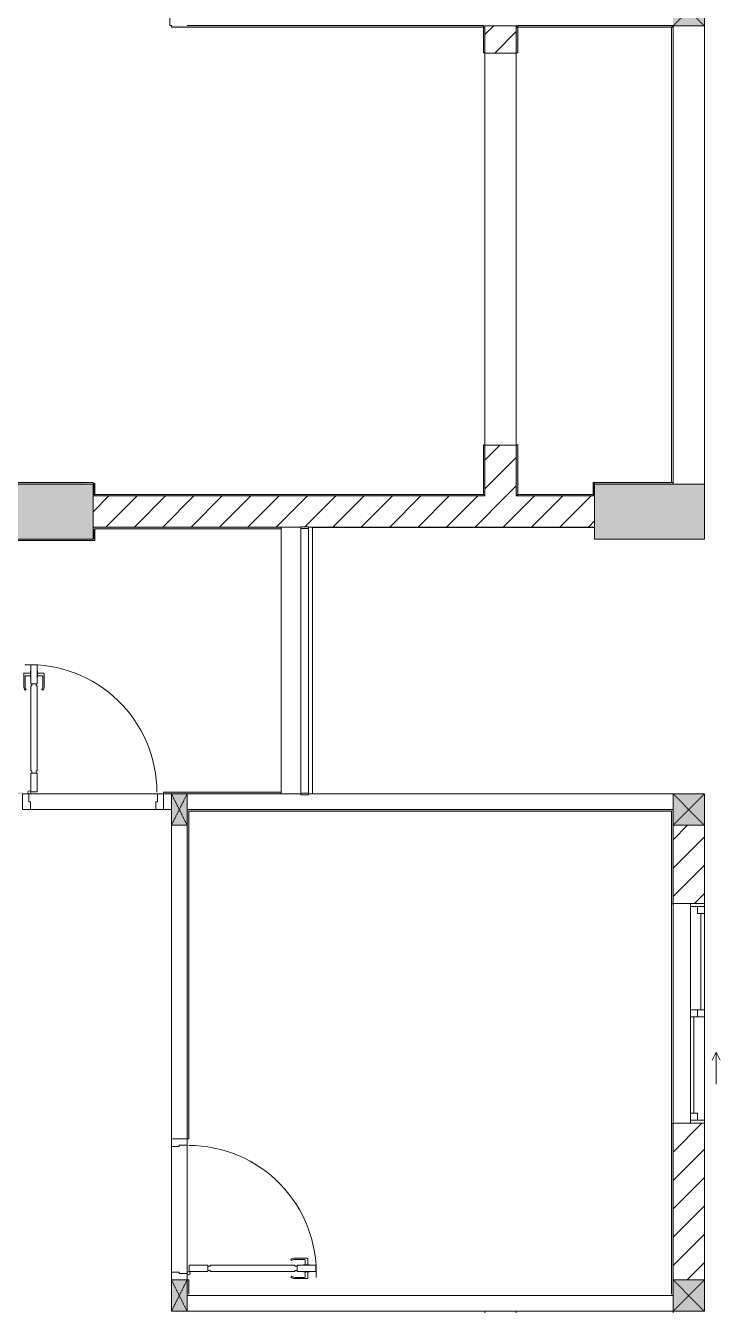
# Model space of a CAD drawing. Header units: millimetres. Extents: x 41758 to 237109, y 3795 to 78637.
# Drawn here: x 232678 to 237109, y 48437 to 56636 of the extents above; entities that cross this region are included whole.
import ezdxf

# ---------------------------------------------------------------- set-up
doc = ezdxf.new("R2010")
doc.units = ezdxf.units.MM
doc.linetypes.add('IMPORT-Dash _2_', pattern=[6, 3, -3])
for name, color, linetype, lineweight in [('A-DETL-GENF-7', 130, 'Continuous', 9), ('A-DOOR-2', 130, 'Continuous', 9), ('A-FLOR-1', 130, 'Continuous', 9), ('A-FLOR-HRAL-5', 130, 'Continuous', 9), ('A-GLAZ-3', 130, 'Continuous', 9), ('A-WALL-1', 130, 'Continuous', 9), ('A-WALL-PATT-3', 130, 'Continuous', 9), ('A_1404_dwg-1', 130, 'Continuous', 9), ('I-WALL', 130, 'Continuous', 9), ('I-WALL-1', 130, 'Continuous', 9), ('S-COLS-1', 130, 'Continuous', 9), ('S-COLS-2', 130, 'Continuous', 9), ('S-COLS-4', 130, 'Continuous', 9), ('S-COLS-7', 130, 'IMPORT-Dash _2_', 9), ('S-COLS-HDLN-1', 130, 'IMPORT-Dash _2_', 9)]:
    doc.layers.add(name, color=color, linetype=linetype, lineweight=lineweight)
pattern_1 = [(45, (0, 0), (-90.50967, 90.50967), [])]

# ---------------------------------------------------------------- blocks, each defined once
blk = doc.blocks.new('A_1404_dwg_NCV_TKTC_KET CAU_rvt-1-TKTC_MB HOÀN THIỆN SÀN TẦNG 3-4-4819833-KeyPlan-CH6')
at = {"layer": 'S-COLS-1'}
for points in [[(122852.6, 53361.9), (123352.6, 53361.9), (123352.6, 53711.9), (122052.6, 53711.9), (122052.6, 53361.9), (122752.6, 53361.9)], [(127252.6, 53361.9), (127252.6, 53711.9), (126552.6, 53711.9), (126552.6, 53361.9), (127052.6, 53361.9)]]:
    blk.add_hatch(color=256, dxfattribs=at).paths.add_polyline_path(points)
at = {"layer": 'A-FLOR-1'}
blk.add_line((124752.6, 53435.3), (126552.6, 53435.3), dxfattribs=at)
at = {"layer": 'S-COLS-2'}
blk.add_line((123352.6, 53436.9), (123352.6, 53636.9), dxfattribs=at)
at = {"layer": 'S-COLS-2', "flags": 128}
blk.add_lwpolyline([(126552.6, 53636.9), (126552.6, 53361.9), (127252.6, 53361.9), (127252.6, 53711.9), (127052.6, 53711.9)], dxfattribs=at)
blk = doc.blocks.new('A_1404_dwg_DOOR_CW_01 CANH MO-PANEL KINH - DIW_01-900x2200-CỬA GỖ VÂN LAMINATE-553375-TKTC_MB HOÀN THIỆN SÀN TẦNG 3-4-4819841-KeyPlan-CH6')
at = {"layer": 'A-DETL-GENF-7'}
for p, q in [((112539.6, 58872.9), (112619.1, 58872.9)), ((112513.8, 58864.8), (112518.3, 58858.2)), ((112602.1, 58864.9), (112539.6, 58864.9)), ((112606.1, 58829.9), (112606.1, 58860.9)), ((112623.1, 58829.9), (112623.1, 58868.9)), ((112513.8, 58751), (112518.3, 58757.6)), ((112602.1, 58750.9), (112539.6, 58750.9)), ((112539.6, 58742.9), (112619.1, 58742.9)), ((112606.1, 58785.9), (112606.1, 58754.9)), ((112623.1, 58785.9), (112623.1, 58746.9))]:
    blk.add_line(p, q, dxfattribs=at)
at = {"layer": 'A-DETL-GENF-7', "flags": 128}
for points in [[(111984.6, 58827.9), (111984.6, 58787.9), (111864.6, 58787.9), (111864.6, 58827.9)], [(111998.6, 58821.9), (111998.6, 58827.9), (112540.6, 58827.9), (112540.6, 58821.9), (112554.6, 58821.9), (112554.6, 58793.9), (112540.6, 58793.9), (112540.6, 58787.9), (111998.6, 58787.9), (111998.6, 58793.9), (111984.6, 58793.9), (111984.6, 58821.9)], [(112674.6, 58787.9), (112674.6, 58827.9), (112554.6, 58827.9), (112554.6, 58787.9)], [(112594.8, 58829.9), (112594.8, 58827.9), (112634.3, 58827.9), (112634.3, 58829.9)], [(112594.8, 58785.9), (112594.8, 58787.9), (112634.3, 58787.9), (112634.3, 58785.9)]]:
    blk.add_lwpolyline(points, close=True, dxfattribs=at)
at = {"layer": 'A-DETL-GENF-7'}
blk.add_circle((111862.6, 58777.9), 10, dxfattribs=at)
for centre, radius, start, end in [((111862.6, 58777.9), 814, 358, 90), ((112539.6, 58827.9), 45, 90, 125), ((112619.1, 58868.9), 4, 0, 90), ((112539.6, 58827.9), 37, 90, 125), ((112602.1, 58860.9), 4, 0, 90), ((112539.6, 58787.9), 45, 235, 270), ((112539.6, 58787.9), 37, 235, 270), ((112602.1, 58754.9), 4, 270, 0), ((112619.1, 58746.9), 4, 270, 0)]:
    blk.add_arc(centre, radius, start, end, dxfattribs=at)
at = {"layer": 'A-DOOR-2'}
blk.add_line((111852.6, 58777.9), (111852.6, 58802.9), dxfattribs=at)
at = {"layer": 'A-DOOR-2', "flags": 128}
for points in [[(111752.6, 59634.9), (111852.6, 59634.9), (111852.6, 59594.9), (111802.6, 59594.9), (111802.6, 59584.9), (111752.6, 59584.9)], [(111752.6, 58784.9), (111802.6, 58784.9), (111802.6, 58774.9), (111852.6, 58774.9), (111852.6, 58734.9), (111752.6, 58734.9)]]:
    blk.add_lwpolyline(points, close=True, dxfattribs=at)
blk = doc.blocks.new('A_1404_dwg_Railing - 50 x 10mm-901205-TKTC_MB HOÀN THIỆN SÀN TẦNG 3-4-4819863-KeyPlan-CH6')
at = {"layer": 'A-FLOR-HRAL-5', "flags": 128}
blk.add_lwpolyline([(107982.6, 24611.9), (107982.6, 24561.9), (107972.6, 24561.9), (107972.6, 24611.9)], close=True, dxfattribs=at)
blk = doc.blocks.new('A_1404_dwg_Railing - Railing-884429-TKTC_MB HOÀN THIỆN SÀN TẦNG 3-4-4819907-KeyPlan-CH6')
at = {"layer": 'A-FLOR-HRAL-5'}
for p, q in [((124677.6, 53430.3), (124677.6, 51741.5)), ((124727.6, 51741.5), (124727.6, 53430.3))]:
    blk.add_line(p, q, dxfattribs=at)
at = {"rotation": 90.00000000000074}
for p in [(149289.4, -54542.3), (149289.4, -56241.1)]:
    blk.add_blockref('A_1404_dwg_Railing - 50 x 10mm-901205-TKTC_MB HOÀN THIỆN SÀN TẦNG 3-4-4819863-KeyPlan-CH6', p, dxfattribs=at)
blk = doc.blocks.new('A_1404_dwg_G1_SOF - BO TRU - 100x200-746114-TKTC_MB HOÀN THIỆN SÀN TẦNG 3-4-4819846-KeyPlan-CH6')
at = {"layer": 'S-COLS-1'}
blk.add_hatch(color=256, dxfattribs=at).paths.add_polyline_path([(103252.6, 27736.9), (103250.9, 27836.9), (103052.6, 27836.9), (103052.6, 27736.9), (103250.9, 27736.9)])
at = {"layer": 'S-COLS-1', "flags": 128}
blk.add_lwpolyline([(103252.6, 27736.9), (103052.6, 27736.9), (103052.6, 27836.9), (103252.6, 27836.9)], close=True, dxfattribs=at)
at = {"layer": 'S-COLS-HDLN-1'}
for p, q in [((103252.6, 27836.9), (103052.6, 27736.9)), ((103252.6, 27736.9), (103052.6, 27836.9))]:
    blk.add_line(p, q, dxfattribs=at)
blk = doc.blocks.new('A_1404_dwg_DOOR_CW_01 CANH MO-PANEL KINH - DIG_01-900x2200-CỬA NHÔM KÍNH-901226-TKTC_MB HOÀN THIỆN SÀN TẦNG 3-4-4819905-KeyPlan-CH6')
at = {"layer": 'A-DETL-GENF-7'}
for p, q in [((37864.6, 26649.9), (37864.6, 26570.4)), ((37872.6, 26587.4), (37872.6, 26649.9)), ((37872.7, 26675.7), (37879.3, 26671.2)), ((37986.4, 26675.7), (37979.9, 26671.2)), ((37986.6, 26587.4), (37986.6, 26649.9)), ((37994.6, 26649.9), (37994.6, 26570.4)), ((37907.6, 26566.4), (37868.6, 26566.4)), ((37907.6, 26583.4), (37876.6, 26583.4)), ((37951.6, 26583.4), (37982.6, 26583.4)), ((37951.6, 26566.4), (37990.6, 26566.4))]:
    blk.add_line(p, q, dxfattribs=at)
at = {"layer": 'A-DETL-GENF-7', "flags": 128}
for points in [[(37909.6, 27204.9), (37949.6, 27204.9), (37949.6, 27324.9), (37909.6, 27324.9)], [(37915.6, 27190.9), (37909.6, 27190.9), (37909.6, 26648.9), (37915.6, 26648.9), (37915.6, 26634.9), (37943.6, 26634.9), (37943.6, 26648.9), (37949.6, 26648.9), (37949.6, 27190.9), (37943.6, 27190.9), (37943.6, 27204.9), (37915.6, 27204.9)], [(37907.6, 26594.7), (37909.6, 26594.7), (37909.6, 26555.2), (37907.6, 26555.2)], [(37949.6, 26514.9), (37909.6, 26514.9), (37909.6, 26634.9), (37949.6, 26634.9)], [(37951.6, 26594.7), (37949.6, 26594.7), (37949.6, 26555.2), (37951.6, 26555.2)]]:
    blk.add_lwpolyline(points, close=True, dxfattribs=at)
at = {"layer": 'A-DETL-GENF-7'}
blk.add_circle((37959.6, 27326.9), 10, dxfattribs=at)
for centre, radius, start, end in [((37959.6, 27326.9), 814, 180, 272), ((37909.6, 26649.9), 45, 145, 180), ((37909.6, 26649.9), 37, 145, 180), ((37949.6, 26649.9), 37, 0, 35), ((37949.6, 26649.9), 45, 0, 35), ((37868.6, 26570.4), 4, 180, 270), ((37876.6, 26587.4), 4, 180, 270), ((37982.6, 26587.4), 4, 270, 0), ((37990.6, 26570.4), 4, 270, 0)]:
    blk.add_arc(centre, radius, start, end, dxfattribs=at)
at = {"layer": 'A-DOOR-2'}
blk.add_line((37959.6, 27336.9), (37934.6, 27336.9), dxfattribs=at)
at = {"layer": 'A-DOOR-2', "flags": 128}
for points in [[(37152.6, 27436.9), (37102.6, 27436.9), (37102.6, 27336.9), (37142.6, 27336.9), (37142.6, 27386.9), (37152.6, 27386.9)], [(38002.6, 27436.9), (37952.6, 27436.9), (37952.6, 27386.9), (37962.6, 27386.9), (37962.6, 27336.9), (38002.6, 27336.9)]]:
    blk.add_lwpolyline(points, close=True, dxfattribs=at)
blk = doc.blocks.new('A_1404_dwg_Railing - Railing-965958-TKTC_MB HOÀN THIỆN SÀN TẦNG 3-4-4819927-KeyPlan-CH6')
at = {"layer": 'A-FLOR-HRAL-5'}
for p, q in [((127047.6, 56631.9), (127052.6, 56636.9)), ((127052.6, 56635.3), (127052.6, 56626.9)), ((126542.6, 53721.9), (126542.6, 53711.9)), ((126052.6, 53641.9), (126052.6, 53636.9)), ((126552.6, 53636.9), (126552.6, 53646.9))]:
    blk.add_line(p, q, dxfattribs=at)
at = {"layer": 'A-FLOR-HRAL-5', "flags": 128}
for points in [[(126062.6, 56626.9), (126052.6, 56636.9), (126052.6, 56626.9)], [(126552.6, 53721.9), (126542.6, 53721.9), (126552.6, 53711.9)], [(126057.6, 53641.9), (126052.6, 53636.9), (126062.6, 53636.9)], [(126542.6, 53636.9), (126552.6, 53636.9), (126542.6, 53646.9)]]:
    blk.add_lwpolyline(points, dxfattribs=at)
blk = doc.blocks.new('A_1404_dwg_NCV_TKTC_TANG 3 - 4_rvt-1-TKTC_MB HOÀN THIỆN SÀN TẦNG 3-4-4819943-KeyPlan-CH6')
at = {"layer": 'A-WALL-PATT-3'}
for points in [[(123952.6, 56626.9), (125842.6, 56626.9), (125842.6, 56636.9), (123852.6, 56636.9), (123852.6, 56626.9)], [(126552.6, 56626.9), (127047.6, 56626.9), (127042.6, 56636.9), (126062.6, 56635.3), (126062.6, 56626.9)], [(122852.6, 53711.9), (123352.6, 53716.9), (123352.6, 53721.9), (122042.6, 53721.9), (122042.6, 53711.9), (122052.6, 53711.9)], [(123362.6, 53646.9), (123362.6, 53716.9), (123352.6, 53711.9), (123352.6, 53646.9)], [(126552.6, 53646.9), (126552.6, 53711.9), (126542.6, 53711.9), (126542.6, 53646.9)], [(127052.6, 53711.9), (127047.6, 53721.9), (126552.6, 53721.9), (126552.6, 53711.9), (127047.6, 53711.9)], [(125842.6, 53636.9), (125842.6, 53646.9), (123362.6, 53646.9), (123362.6, 53636.9), (124727.6, 53636.9)], [(126542.6, 53636.9), (126542.6, 53646.9), (126062.6, 53641.9), (126062.6, 53636.9)], [(124552.6, 53426.9), (124552.6, 53436.9), (123352.6, 53436.9), (123352.6, 53426.9), (124423.1, 53426.9)], [(123362.6, 53361.9), (123362.6, 53426.9), (123352.6, 53426.9), (123352.6, 53361.9)], [(122902.6, 53351.9), (123362.6, 53351.9), (123362.6, 53361.9), (122862.6, 53361.9), (122862.6, 53351.9)], [(124423.1, 51626.9), (127052.6, 51626.9), (127052.6, 51636.9), (123952.6, 51636.9), (123952.6, 51626.9), (123962.6, 51626.9)]]:
    blk.add_hatch(color=256, dxfattribs=at).paths.add_polyline_path(points)
h = blk.add_hatch(color=256, dxfattribs=at)
h.paths.add_polyline_path([(125852.6, 53646.9), (125852.6, 53962.4), (125842.6, 53960.3), (125842.6, 53646.9)])
h.paths.add_polyline_path([(125852.6, 56462.4), (125852.6, 56626.9), (125842.6, 56626.9), (125842.6, 56462.4)])
h = blk.add_hatch(color=256, dxfattribs=at)
h.paths.add_polyline_path([(126062.6, 53641.9), (126062.6, 53962.4), (126052.6, 53960.3), (126052.6, 53641.9)])
h.paths.add_polyline_path([(126062.6, 56462.4), (126062.6, 56626.9), (126052.6, 56626.9), (126052.6, 56462.4)])
h = blk.add_hatch(color=256, dxfattribs=at)
h.paths.add_polyline_path([(123852.6, 51736.9), (124552.6, 51736.9), (124552.6, 51746.9), (123802.6, 51746.9), (123802.6, 51736.9)])
h.paths.add_polyline_path([(122852.6, 51736.9), (122902.6, 51736.9), (122902.6, 51746.9), (122852.6, 51746.9)])
h = blk.add_hatch(color=256, dxfattribs=at)
h.paths.add_polyline_path([(123962.6, 48546.9), (123962.6, 48637.3), (123952.6, 48636.9), (123952.6, 48546.9)])
h.paths.add_polyline_path([(123952.6, 49537.3), (123962.6, 49537.3), (123962.6, 51626.9), (123952.6, 51626.9), (123952.6, 51536.9)])
h = blk.add_hatch(color=256, dxfattribs=at)
h.paths.add_polyline_path([(127052.6, 48536.9), (127052.6, 49635.3), (127042.6, 49635.3), (127042.6, 48536.9)])
h.paths.add_polyline_path([(127052.6, 51035.3), (127052.6, 51626.9), (127042.6, 51626.9), (127042.6, 51035.3)])
at = {"layer": 'A-FLOR-1'}
for p, q in [((125852.6, 56626.9), (125852.6, 56636.9)), ((126052.6, 53962.4), (126052.6, 56460.3)), ((125852.6, 53960.3), (126052.6, 53960.3)), ((123752.6, 51636.9), (122952.6, 51636.9)), ((123852.6, 48687.3), (123852.6, 49487.3)), ((123952.6, 49497.3), (123952.6, 48677.3)), ((125852.6, 48426.9), (125852.6, 48436.9)), ((126052.6, 48436.9), (126052.6, 48426.9)), ((127052.6, 48426.9), (127052.6, 48436.9))]:
    blk.add_line(p, q, dxfattribs=at)
at = {"layer": 'A-FLOR-1', "flags": 128}
for points in [[(126052.6, 56462.4), (126052.6, 56460.3), (125852.6, 56460.3), (125852.6, 53962.4), (125852.6, 56462.4)], [(123352.6, 53646.9), (123352.6, 53636.9), (123362.6, 53636.9)], [(125842.6, 53636.9), (125852.6, 53636.9), (125852.6, 53646.9)]]:
    blk.add_lwpolyline(points, dxfattribs=at)
at = {"layer": 'A-WALL-1'}
for p, q in [((124552.6, 53436.9), (124677.6, 53436.9)), ((124552.6, 51746.9), (124552.6, 53426.9)), ((122942.6, 51736.9), (123762.6, 51736.9)), ((123802.6, 51736.9), (123802.6, 51636.9)), ((123852.6, 51736.9), (123802.6, 51736.9)), ((124677.6, 51736.9), (123952.6, 51736.9)), ((127052.6, 51736.9), (124727.6, 51736.9)), ((127052.6, 51636.9), (127052.6, 51736.9)), ((123752.6, 51636.9), (122952.6, 51636.9)), ((123802.6, 51636.9), (123842.9, 51636.9)), ((123842.9, 51636.9), (123852.6, 51636.9)), ((123952.6, 51636.9), (127052.6, 51636.9)), ((123952.6, 51536.5), (123852.9, 51536.5)), ((123952.6, 49537.3), (123952.6, 51536.5)), ((123852.6, 49537.3), (123952.6, 49537.3)), ((123852.6, 48687.3), (123852.6, 49487.3)), ((123952.6, 49497.3), (123952.6, 48677.3)), ((123952.6, 48637.3), (123852.6, 48637.3)), ((127052.6, 48536.9), (123952.6, 48536.9)), ((127052.6, 48436.9), (127052.6, 48536.9)), ((123952.6, 48436.9), (127052.6, 48436.9))]:
    blk.add_line(p, q, dxfattribs=at)
at = {"layer": 'A-WALL-1', "flags": 128}
for points in [[(124727.6, 53436.9), (124752.6, 53436.9), (124752.6, 51736.9)], [(123852.9, 51536.5), (123852.6, 51536.5), (123852.6, 49537.3)]]:
    blk.add_lwpolyline(points, dxfattribs=at)
at = {"layer": 'I-WALL'}
for p, q in [((127042.6, 53721.9), (127042.6, 56626.9)), ((123802.6, 51736.9), (123852.6, 51736.9)), ((123952.6, 51536.5), (123952.6, 49537.3)), ((127042.6, 49635.3), (127042.6, 51035.3)), ((127052.6, 51035.3), (127052.6, 49635.3))]:
    blk.add_line(p, q, dxfattribs=at)
at = {"layer": 'I-WALL', "flags": 128}
blk.add_lwpolyline([(127047.6, 56626.9), (127052.6, 56626.9), (127052.6, 53721.9)], dxfattribs=at)
at = {"layer": 'I-WALL-1'}
for p, q in [((127052.6, 51636.9), (123952.6, 51636.9)), ((127052.6, 48536.9), (127052.6, 48636.9)), ((127042.6, 48536.9), (127052.6, 48536.9))]:
    blk.add_line(p, q, dxfattribs=at)
at = {"layer": 'I-WALL-1', "flags": 128}
for points in [[(123852.6, 56837.3), (123842.6, 56837.3), (123842.6, 56636.9), (123852.6, 56636.9), (123852.6, 56626.9), (125842.6, 56626.9), (125842.6, 56636.9), (123952.6, 56636.9)], [(122852.6, 53236.9), (122862.6, 53236.9), (122862.6, 53351.9), (123362.6, 53351.9), (123362.6, 53361.9), (123362.6, 53426.9), (124552.6, 53426.9), (124552.6, 53436.9), (123352.6, 53436.9), (123352.6, 53426.9), (123352.6, 53361.9), (122862.6, 53361.9), (122852.6, 53361.9)], [(123952.6, 51736.9), (124552.6, 51736.9), (124552.6, 51746.9), (123802.6, 51746.9), (123802.6, 51736.9)], [(123952.6, 49537.3), (123962.6, 49537.3), (123962.6, 51626.9), (127042.6, 51626.9), (127042.6, 51035.3), (127052.6, 51035.3), (127052.6, 51536.9)], [(127052.6, 51536.9), (127052.6, 51626.9), (127052.6, 51636.9)], [(127052.6, 48636.9), (127052.6, 49635.3), (127042.6, 49635.3), (127042.6, 48546.9)], [(123962.6, 48546.9), (123962.6, 48637.3), (123952.6, 48637.3)]]:
    blk.add_lwpolyline(points, dxfattribs=at)
for points in [[(125842.6, 56626.9), (125842.6, 56462.4), (125852.6, 56462.4), (125852.6, 56626.9)], [(126052.6, 56626.9), (126052.6, 56462.4), (126062.6, 56462.4), (126062.6, 56626.9)], [(126062.6, 56626.9), (127047.6, 56626.9), (127047.6, 56636.9), (126062.6, 56636.9)], [(125842.6, 53962.4), (125842.6, 53646.9), (123362.6, 53646.9), (123362.6, 53636.9), (125842.6, 53636.9), (125842.6, 53646.9), (125852.6, 53646.9), (125852.6, 53962.4)], [(126542.6, 53711.9), (126552.6, 53711.9), (126552.6, 53646.9), (126542.6, 53646.9), (126062.6, 53646.9), (126062.6, 53962.4), (126052.6, 53962.4), (126052.6, 53641.9), (126062.6, 53641.9), (126062.6, 53636.9), (126542.6, 53636.9), (126542.6, 53646.9)], [(123352.6, 53721.9), (122042.6, 53721.9), (122042.6, 53711.9), (122042.6, 53646.9), (122052.6, 53646.9), (122052.6, 53711.9), (123352.6, 53711.9), (123352.6, 53646.9), (123362.6, 53646.9), (123362.6, 53716.9), (123352.6, 53716.9)], [(127052.6, 53721.9), (126552.6, 53721.9), (126552.6, 53711.9), (127052.6, 53711.9)]]:
    blk.add_lwpolyline(points, close=True, dxfattribs=at)
for name, p in [('A_1404_dwg_Railing - Railing-965958-TKTC_MB HOÀN THIỆN SÀN TẦNG 3-4-4819927-KeyPlan-CH6', (0, 0)), ('A_1404_dwg_Railing - Railing-884429-TKTC_MB HOÀN THIỆN SÀN TẦNG 3-4-4819907-KeyPlan-CH6', (0, 0)), ('A_1404_dwg_DOOR_CW_01 CANH MO-PANEL KINH - DIW_01-900x2200-CỬA GỖ VÂN LAMINATE-553375-TKTC_MB HOÀN THIỆN SÀN TẦNG 3-4-4819841-KeyPlan-CH6', (12100, -10097.6))]:
    blk.add_blockref(name, p)
for name, p, rotation in [('A_1404_dwg_DOOR_CW_01 CANH MO-PANEL KINH - DIG_01-900x2200-CỬA NHÔM KÍNH-901226-TKTC_MB HOÀN THIỆN SÀN TẦNG 3-4-4819905-KeyPlan-CH6', (160905.1, 79073.9), 180), ('A_1404_dwg_G1_SOF - BO TRU - 100x200-746114-TKTC_MB HOÀN THIỆN SÀN TẦNG 3-4-4819846-KeyPlan-CH6', (151689.5, -51515.6), 90), ('A_1404_dwg_G1_SOF - BO TRU - 100x200-746114-TKTC_MB HOÀN THIỆN SÀN TẦNG 3-4-4819846-KeyPlan-CH6', (151689.5, -54615.6), 90)]:
    blk.add_blockref(name, p, dxfattribs=dict(rotation=rotation))
blk = doc.blocks.new('A_1404_dwg_1_FAMILY RVT - W01-WxH 1400x1400xmm-389822-TKTC_MB HOÀN THIỆN SÀN TẦNG 3-4-4819949-KeyPlan-CH6')
at = {"layer": 'A-GLAZ-3'}
for p, q in [((50000.9, 78313.1), (50204.1, 78313.1)), ((49052.5, 78236.9), (49052.5, 78036.9)), ((49071.5, 78236.9), (49071.5, 78148)), ((49730.3, 78236.9), (49774.7, 78236.9)), ((50433.4, 78236.9), (50433.4, 78148)), ((49116, 78214.7), (49730.3, 78214.7)), ((49774.7, 78192.5), (49730.3, 78192.5)), ((49774.7, 78170.3), (50389, 78170.3))]:
    blk.add_line(p, q, dxfattribs=at)
at = {"layer": 'A-GLAZ-3', "flags": 128}
for points in [[(50051.7, 78338.5), (50000.9, 78313.1), (50051.7, 78287.7)], [(50452.5, 78036.9), (50452.5, 78236.9), (49052.5, 78236.9), (49116, 78236.9)], [(49730.3, 78148), (49730.3, 78236.9), (49116, 78236.9), (49116, 78192.5), (49071.5, 78192.5)], [(49774.7, 78148), (49774.7, 78236.9), (50433.4, 78236.9), (50452.5, 78236.9)], [(49052.5, 78148), (49071.5, 78148), (49730.3, 78148), (49774.7, 78148), (50389, 78148), (50452.5, 78148)], [(50433.4, 78192.5), (50389, 78192.5), (50389, 78148)]]:
    blk.add_lwpolyline(points, dxfattribs=at)
blk = doc.blocks.new('A_1404_dwg_G1_SOF - BO TRU - 200x200-V122-TKTC_MB HOÀN THIỆN SÀN TẦNG 3-4-4820044-KeyPlan-CH6')
at = {"layer": 'S-COLS-7'}
blk.add_hatch(color=256, dxfattribs=at).paths.add_polyline_path([(127052.6, 67936.9), (127252.6, 67936.9), (127252.6, 68136.9), (127052.6, 68136.9), (127052.6, 68026.9)])
at = {"layer": 'S-COLS-4', "flags": 128}
blk.add_lwpolyline([(127052.6, 68136.9), (127252.6, 68136.9), (127252.6, 67936.9), (127052.6, 67936.9)], dxfattribs=at)
at = {"layer": 'S-COLS-HDLN-1'}
for p, q in [((127052.6, 68136.9), (127252.6, 67936.9)), ((127252.6, 68136.9), (127052.6, 67936.9))]:
    blk.add_line(p, q, dxfattribs=at)
blk = doc.blocks.new('A_1404_dwg-4819832-KeyPlan-CH6')
at = {"layer": 'A-WALL-PATT-3'}
h = blk.add_hatch(dxfattribs=at)
h.set_pattern_fill('FP_41', color=256, style=0, pattern_type=2)
h.set_pattern_definition(pattern_1)
h.paths.add_polyline_path([(125852.6, 53636.9), (126052.6, 53641.9), (126052.6, 53960.3), (125852.6, 53960.3), (125852.6, 53641.9)])
h.paths.add_polyline_path([(125852.6, 56460.3), (126052.6, 56462.4), (126052.6, 56635.3), (125852.6, 56635.3), (125852.6, 56462.4)])
h = blk.add_hatch(dxfattribs=at)
h.set_pattern_fill('FP_41', color=256, style=0, pattern_type=2)
h.set_pattern_definition(pattern_1)
h.paths.add_polyline_path([(124727.6, 53436.9), (126552.6, 53440.3), (126552.6, 53636.9), (123352.6, 53636.9), (123352.6, 53436.9), (124727.6, 53440.3)])
h = blk.add_hatch(dxfattribs=at)
h.set_pattern_fill('FP_41', color=256, style=0, pattern_type=2)
h.set_pattern_definition(pattern_1)
h.paths.add_polyline_path([(127252.6, 48636.9), (127252.6, 49637.4), (127052.6, 49635.3), (127052.6, 48636.9)])
h.paths.add_polyline_path([(127252.6, 51037.4), (127252.6, 51536.9), (127052.6, 51536.9), (127052.6, 51037.4)])
at = {"layer": 'A-WALL-1'}
for p, q in [((126052.6, 56635.3), (125852.6, 56635.3)), ((127252.6, 56635.3), (127252.6, 53711.9)), ((123352.6, 53636.9), (123352.6, 53436.9)), ((126552.6, 53436.9), (126552.6, 53636.9)), ((124752.6, 53436.9), (126552.6, 53436.9)), ((127252.6, 51037.4), (127252.6, 51536.9)), ((127252.6, 48636.9), (127252.6, 49637.4))]:
    blk.add_line(p, q, dxfattribs=at)
for name, p in [('A_1404_dwg_NCV_TKTC_KET CAU_rvt-1-TKTC_MB HOÀN THIỆN SÀN TẦNG 3-4-4819833-KeyPlan-CH6', (0, 0)), ('A_1404_dwg_NCV_TKTC_TANG 3 - 4_rvt-1-TKTC_MB HOÀN THIỆN SÀN TẦNG 3-4-4819943-KeyPlan-CH6', (0, 0)), ('A_1404_dwg_G1_SOF - BO TRU - 200x200-V122-TKTC_MB HOÀN THIỆN SÀN TẦNG 3-4-4820044-KeyPlan-CH6', (0, -11301.6)), ('A_1404_dwg_G1_SOF - BO TRU - 200x200-V122-TKTC_MB HOÀN THIỆN SÀN TẦNG 3-4-4820044-KeyPlan-CH6', (0, -16400)), ('A_1404_dwg_G1_SOF - BO TRU - 200x200-V122-TKTC_MB HOÀN THIỆN SÀN TẦNG 3-4-4820044-KeyPlan-CH6', (0, -19500))]:
    blk.add_blockref(name, p)
at = {"rotation": 270}
blk.add_blockref('A_1404_dwg_1_FAMILY RVT - W01-WxH 1400x1400xmm-389822-TKTC_MB HOÀN THIỆN SÀN TẦNG 3-4-4819949-KeyPlan-CH6', (49015.6, 100089.9), dxfattribs=at)

msp = doc.modelspace()

# ---------------------------------------------------------------- block references
at = {"layer": 'A_1404_dwg-1'}
msp.add_blockref('A_1404_dwg-4819832-KeyPlan-CH6', (109755.1, 0), dxfattribs=at)

doc.saveas('drawing.dxf')
